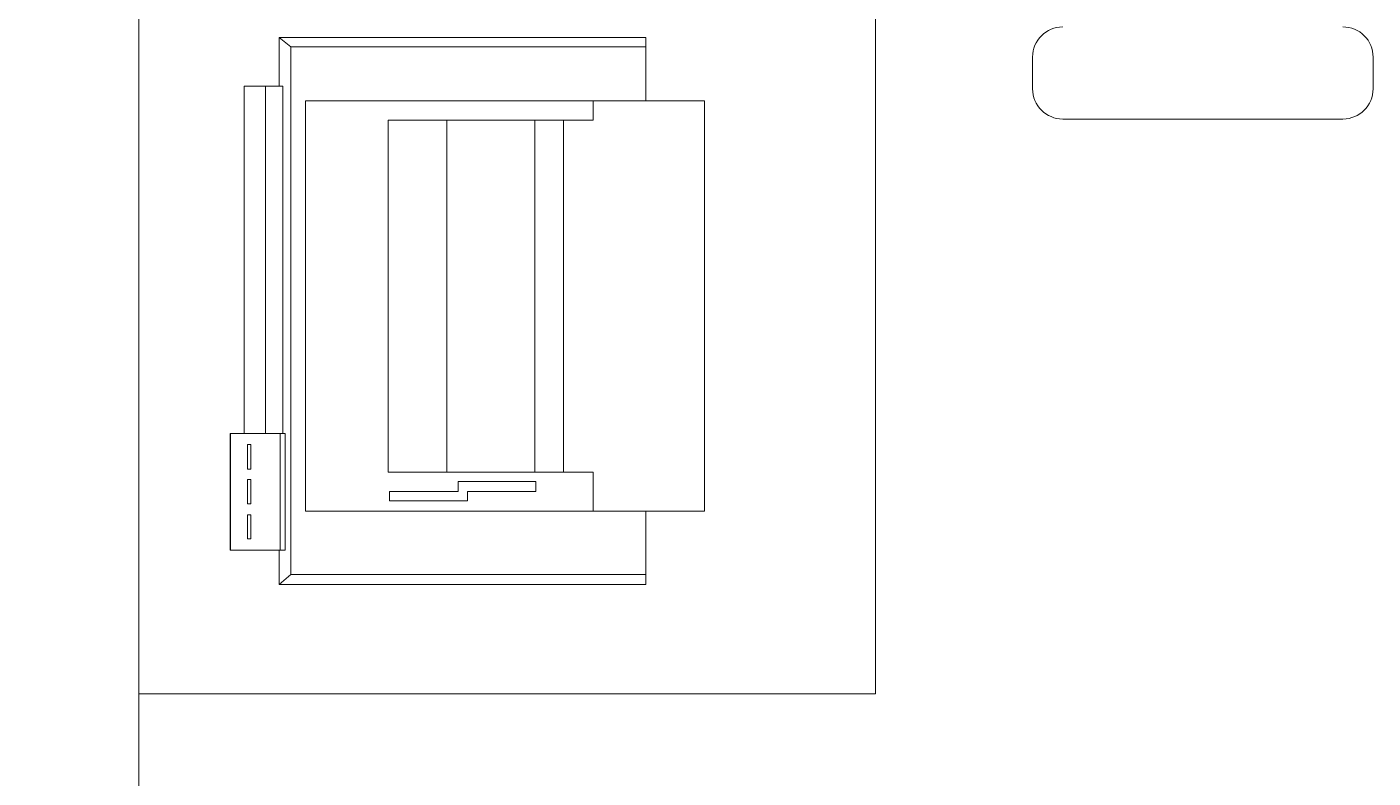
# Model space of a CAD drawing. Header units: millimetres. Extents: x -160614 to 59925, y -157025 to 0.
# Drawn here: x -52786 to -51909, y -100458 to -99969 of the extents above; entities that cross this region are included whole.
import ezdxf

# ---------------------------------------------------------------- set-up
doc = ezdxf.new("R2010")
doc.units = ezdxf.units.MM
doc.header["$LTSCALE"] = 8
doc.layers.get('0').update_dxf_attribs({"color": 9, "lineweight": 5})
for name, color, linetype, lineweight in [('72_EGR_EQP_TAG', 9, 'Continuous', 5), ('LOADING', 9, 'Continuous', 5), ('Walls', 9, 'Continuous', 5)]:
    doc.layers.add(name, color=color, linetype=linetype, lineweight=lineweight)
doc.layers.get('0').off()
doc.layers.get('0').freeze()

# ---------------------------------------------------------------- blocks, each defined once
blk = doc.blocks.new('ME19011A-P')
for p, q in [((-0.425, 0), (0.425, 0)), ((-0.425, 0), (-0.425, -0.015)), ((0.425, 0), (0.425, -0.015)), ((-0.425, -0.015), (0.425, -0.015)), ((-0.36, -0.015), (-0.36, -0.01976)), ((-0.24, -0.015), (-0.24, -0.01976)), ((-0.15, -0.015), (-0.15, -0.04)), ((0, -0.015), (0, -0.04)), ((0.1, -0.015), (0.1, -0.045)), ((0.2, -0.045), (0.2, -0.015)), ((0.28178, -0.015), (0.24845, -0.015)), ((0.24845, -0.02435), (0.24845, -0.015)), ((0.28178, -0.02435), (0.28178, -0.015)), ((0.32108, -0.015), (0.28774, -0.015)), ((0.28774, -0.015), (0.28774, -0.0531)), ((0.32108, -0.0531), (0.32108, -0.015)), ((0.36226, -0.015), (0.32892, -0.015)), ((0.32892, -0.015), (0.32892, -0.0531)), ((0.36226, -0.0531), (0.36226, -0.015)), ((0.36822, -0.02435), (0.36822, -0.015)), ((0.36822, -0.015), (0.40155, -0.015)), ((0.40155, -0.02435), (0.40155, -0.015)), ((-0.3675, -0.01976), (-0.2325, -0.01976)), ((-0.3675, -0.01976), (-0.3675, -0.03988)), ((-0.2325, -0.01976), (-0.2325, -0.03988)), ((-0.15, -0.025), (0, -0.025)), ((0.28178, -0.02435), (0.24845, -0.02435)), ((0.32108, -0.02435), (0.28774, -0.02435)), ((0.36226, -0.02435), (0.32892, -0.02435)), ((0.36822, -0.02435), (0.40155, -0.02435)), ((-0.04022, -0.03121), (-0.04959, -0.03372)), ((-0.03763, -0.04087), (-0.04022, -0.03121)), ((0.1, -0.035), (0.2, -0.035)), ((-0.3675, -0.03988), (-0.2325, -0.03988)), ((-0.15, -0.04), (-0.1187, -0.04)), ((-0.0887, -0.04), (-0.0637, -0.04)), ((-0.0606, -0.03707), (-0.07872, -0.0432)), ((-0.07872, -0.0432), (-0.07697, -0.04974)), ((-0.047, -0.04338), (-0.03763, -0.04087)), ((-0.03786, -0.04), (0, -0.04)), ((-0.05821, -0.04599), (-0.07697, -0.04974)), ((0.1, -0.045), (0.2, -0.045)), ((0.28774, -0.0531), (0.32108, -0.0531)), ((0.32892, -0.0531), (0.36226, -0.0531))]:
    blk.add_line(p, q)
at = {"const_width": 0.000601}
for points in [[(0.30441, -0.0531, -0.184574), (0.29769, -0.06362, -1.44364), (0.29611, -0.05809, -0.837915), (0.2969, -0.06639, -0.30536), (0.28385, -0.06204, -1.584726), (0.28939, -0.06085, -0.253153), (0.28267, -0.06837, -0.874198), (0.27753, -0.05848, -0.915253), (0.27906, -0.06576, -0.223821), (0.26832, -0.06437, -1.703343), (0.27199, -0.05967, -0.588962), (0.26211, -0.06797, -0.717795), (0.2625, -0.05809, -0.983104), (0.26448, -0.06441, -0.326362), (0.25341, -0.06085, -0.758716), (0.26092, -0.05136, -0.906186), (0.25934, -0.0565, -0.189488), (0.25262, -0.05215, -0.7948), (0.26132, -0.04226, -1.223996), (0.25736, -0.04701, -0.072149), (0.25341, -0.04028, -0.645886), (0.26092, -0.03237, -1.366917), (0.25736, -0.03712, -0.078415), (0.2542, -0.03079, -0.723006), (0.26132, -0.02565, -1.105484), (0.25815, -0.02921, -0.221197), (0.2566, -0.02435, -0.221197)], [(0.34559, -0.0531, 0.184574), (0.35231, -0.06362, 1.44364), (0.35389, -0.05809, 0.837915), (0.3531, -0.06639, 0.30536), (0.36615, -0.06204, 1.584726), (0.36061, -0.06085, 0.253153), (0.36733, -0.06837, 0.874198), (0.37247, -0.05848, 0.915253), (0.37094, -0.06576, 0.223821), (0.38168, -0.06437, 1.703343), (0.37801, -0.05967, 0.588962), (0.38789, -0.06797, 0.717795), (0.3875, -0.05809, 0.983104), (0.38552, -0.06441, 0.326362), (0.39659, -0.06085, 0.758716), (0.38908, -0.05136, 0.906186), (0.39066, -0.0565, 0.189488), (0.39738, -0.05215, 0.7948), (0.38868, -0.04226, 1.223996), (0.39264, -0.04701, 0.072149), (0.39659, -0.04028, 0.645886), (0.38908, -0.03237, 1.366917), (0.39264, -0.03712, 0.078415), (0.3958, -0.03079, 0.723006), (0.38868, -0.02565, 1.105484), (0.39185, -0.02921, 0.221197), (0.3934, -0.02435, 0.221197)]]:
    blk.add_lwpolyline(points, format="xyb", dxfattribs=at)
blk.add_lwpolyline([(-0.1187, -0.04818), (-0.0887, -0.04818), (-0.0887, -0.03818), (-0.1187, -0.03818)], close=True)
blk.add_circle((-0.0537, -0.04), 0.0075)
for centre, radius, start, end in [((-0.1037, -0.04), 0.01, 10.4593, 169.5407), ((-0.1037, -0.04), 0.0075, 14.00752, 165.99248), ((-0.0537, -0.04), 0.01, 45, 180)]:
    blk.add_arc(centre, radius, start, end)
blk = doc.blocks.new('M.44.57.64')
at = {"layer": 'LOADING', "xscale": 1000.000000000002, "yscale": 1000.000000000002, "zscale": 1000.000000000002, "rotation": 225.9999036123427}
blk.add_blockref('ME19011A-P', (-80806.89, 16720.74), dxfattribs=at)
blk = doc.blocks.new('ITPPLT2C-P')
for p, q in [((0.02286, 0.03177), (0.26184, 0.03177)), ((0.03041, 0.02557), (0.02286, 0.03177)), ((0.02286, 0), (0.02286, 0.03177)), ((0.26184, -0.00959), (0.26184, 0.03177)), ((0.03041, -0.31823), (0.03041, 0.02557)), ((0.03041, 0.02557), (0.26184, 0.02557)), ((0, 0), (0, -0.22622)), ((0.02518, 0), (0, 0)), ((0.01395, 0), (0.01395, -0.22622)), ((0.02518, 0), (0.01395, 0)), ((0.02518, -0.22622), (0.02518, 0)), ((0.0401, -0.27688), (0.0401, -0.00959)), ((0.3, -0.00959), (0.0401, -0.00959)), ((0.22741, -0.02218), (0.22741, -0.00959)), ((0.3, -0.27688), (0.3, -0.00959)), ((0.09395, -0.2515), (0.09395, -0.02218)), ((0.09395, -0.02218), (0.22741, -0.02218)), ((0.13211, -0.2515), (0.13211, -0.02218)), ((0.18945, -0.2515), (0.18945, -0.02218)), ((0.20824, -0.2515), (0.20824, -0.02218)), ((-0.0091, -0.22622), (0.02673, -0.22622)), ((-0.0091, -0.30235), (-0.0091, -0.22622)), ((-0.00872, -0.22622), (0.02363, -0.22622)), ((-0.00872, -0.30235), (-0.00872, -0.22622)), ((0, -0.22622), (0.02518, -0.22622)), ((0.01395, -0.22622), (0.02518, -0.22622)), ((0.02363, -0.22622), (0.02363, -0.30235)), ((0.02673, -0.22622), (0.02673, -0.30235)), ((0.00232, -0.24947), (0.00232, -0.23339)), ((0.00232, -0.23339), (0.00446, -0.23339)), ((0.00446, -0.23339), (0.00446, -0.24947)), ((0.00446, -0.24947), (0.00232, -0.24947)), ((0.22741, -0.2515), (0.09395, -0.2515)), ((0.22741, -0.27688), (0.22741, -0.2515)), ((0.00232, -0.27213), (0.00232, -0.25625)), ((0.00232, -0.25625), (0.00446, -0.25625)), ((0.00446, -0.25625), (0.00446, -0.27213)), ((0.13947, -0.2575), (0.19003, -0.2575)), ((0.13947, -0.26409), (0.13947, -0.2575)), ((0.19003, -0.2575), (0.19003, -0.26409)), ((0.09472, -0.2701), (0.09472, -0.26409)), ((0.09472, -0.26409), (0.13947, -0.26409)), ((0.14567, -0.2701), (0.09472, -0.2701)), ((0.19003, -0.26409), (0.14567, -0.26409)), ((0.14567, -0.26409), (0.14567, -0.2701)), ((0.00446, -0.27213), (0.00232, -0.27213)), ((0.00232, -0.29499), (0.00232, -0.2793)), ((0.00232, -0.2793), (0.00446, -0.2793)), ((0.00446, -0.2793), (0.00446, -0.29499)), ((0.3, -0.27688), (0.0401, -0.27688)), ((0.26184, -0.27688), (0.26184, -0.32462)), ((0.00446, -0.29499), (0.00232, -0.29499)), ((0.02673, -0.30235), (-0.0091, -0.30235)), ((0.02363, -0.30235), (-0.00872, -0.30235)), ((0.02286, -0.32462), (0.02286, -0.30235)), ((0.03041, -0.31823), (0.02286, -0.32462)), ((0.03041, -0.31823), (0.26184, -0.31823)), ((0.02286, -0.32462), (0.26184, -0.32462))]:
    blk.add_line(p, q)
blk = doc.blocks.new('GF21018-P')
for p, q in [((0.25963, 0.34221), (0.2804, 0.34221)), ((0.30001, 0.32259), (0.30001, 0.14)), ((0.25963, 0.12039), (0.2804, 0.12039))]:
    blk.add_line(p, q)
for centre, start, end in [((0.25963, 0.32259), 90, 180), ((0.2804, 0.32259), 0, 90), ((0.25963, 0.14), 180, 270), ((0.2804, 0.14), 270, 0)]:
    blk.add_arc(centre, 0.01962, start, end)
blk = doc.blocks.new('1stF')
at = {"layer": 'LOADING', "color": 9}
for p, q in [((-52232.78, -98502.61, 0), (-52232.78, -100403.51, 0)), ((-52232.78, -100403.51, 0), (-52712.78, -100403.51, 0))]:
    blk.add_line(p, q, dxfattribs=at)
at = {"layer": 'Walls', "color": 9}
blk.add_line((-52712.78, -101584.99, 0.1), (-52712.78, -98022.61, 0.1), dxfattribs=at)
at = {"layer": 'LOADING', "color": 9, "extrusion": (7.77426e-06, 2.24021e-05, 1), "xscale": -1000, "yscale": 1000.000000000001, "zscale": 1000, "rotation": 90.00141075505213}
blk.add_blockref('GF21018-P', (-51788.3, -99729.04, -2.63), dxfattribs=at)
at = {"layer": 'LOADING', "color": 9, "extrusion": (-7.77425e-06, 2.55393e-17, -1), "xscale": -1000, "yscale": 999.9999999999981, "zscale": 1000}
blk.add_blockref('ITPPLT2C-P', (52644.29, -100007.64, 0.41), dxfattribs=at)
at = {"layer": 'LOADING', "color": 9, "xscale": -1, "rotation": 135.9999036123427}
blk.add_blockref('M.44.57.64', (16929.96, -144744.04, 0), dxfattribs=at)

msp = doc.modelspace()

# ---------------------------------------------------------------- block references
at = {"layer": '72_EGR_EQP_TAG'}
msp.add_blockref('1stF', (0, 0), dxfattribs=at)

doc.saveas('drawing.dxf')
